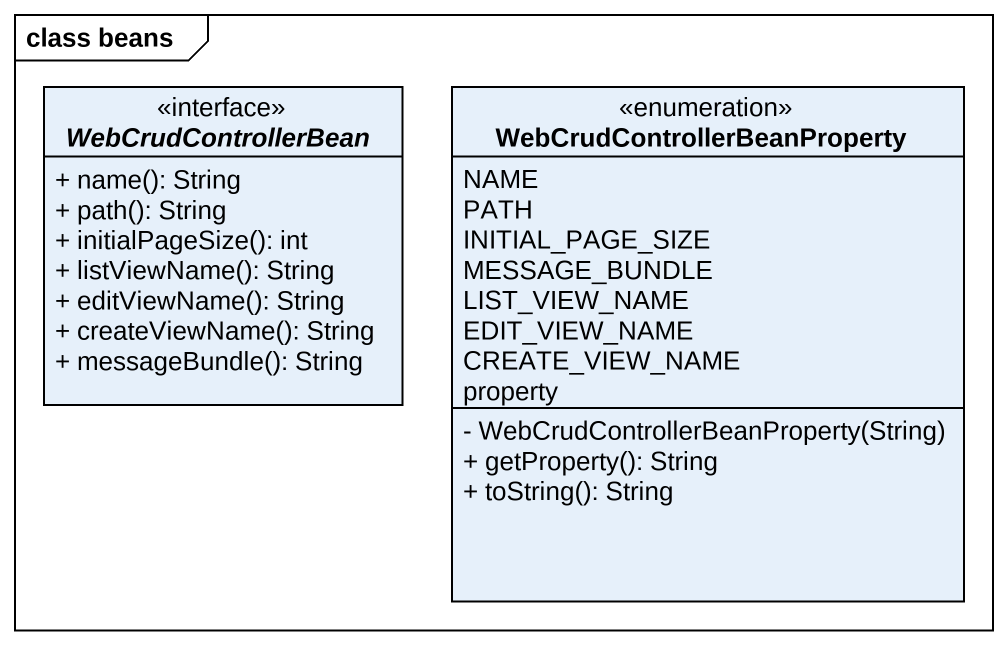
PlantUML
@startuml
mainframe class beans
hide circle
hide empty members
skinparam classAttributeIconSize 0
interface WebCrudControllerBean <<interface>> {
  + name(): String
  + path(): String
  + initialPageSize(): int
  + listViewName(): String
  + editViewName(): String
  + createViewName(): String
  + messageBundle(): String
}
enum "WebCrudControllerBeanProperty" as WebCrudControllerBeanPropert {
  NAME
  PATH
  INITIAL_PAGE_SIZE
  MESSAGE_BUNDLE
  LIST_VIEW_NAME
  EDIT_VIEW_NAME
  CREATE_VIEW_NAME
  property
  - WebCrudControllerBeanProperty(String)
  + getProperty(): String
  + toString(): String
}
@enduml
